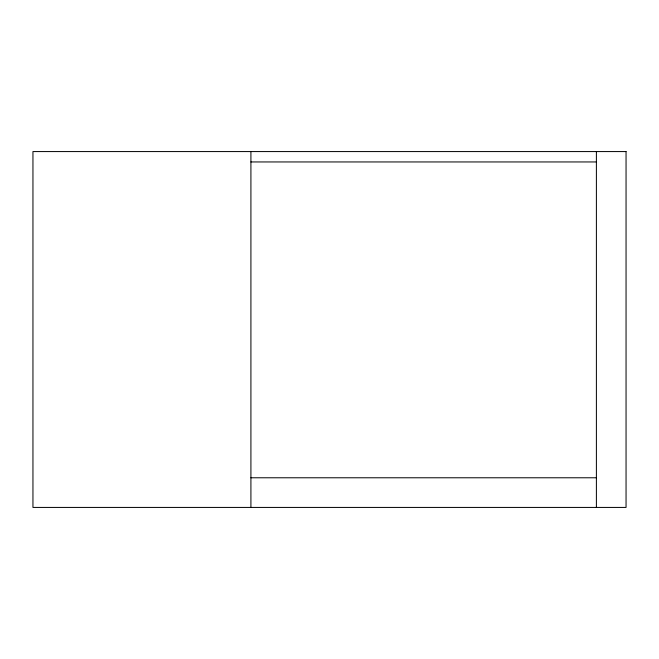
<?xml version="1.0" encoding="UTF-8"?>
<svg xmlns="http://www.w3.org/2000/svg" width="659" height="659" viewBox="0 0 659 659"><rect width="100%" height="100%" fill="white"/><g stroke="black" fill="none" stroke-linecap="round" stroke-linejoin="round"><path stroke-width="0.99" d="M250.914 161.949L596.395 161.949M250.914 477.775L596.395 477.775M596.395 151.57L596.395 507.43M250.914 151.57L250.914 507.43M626.05 151.57L32.95 151.57L32.95 507.43L626.05 507.43L626.05 151.57"/></g></svg>
